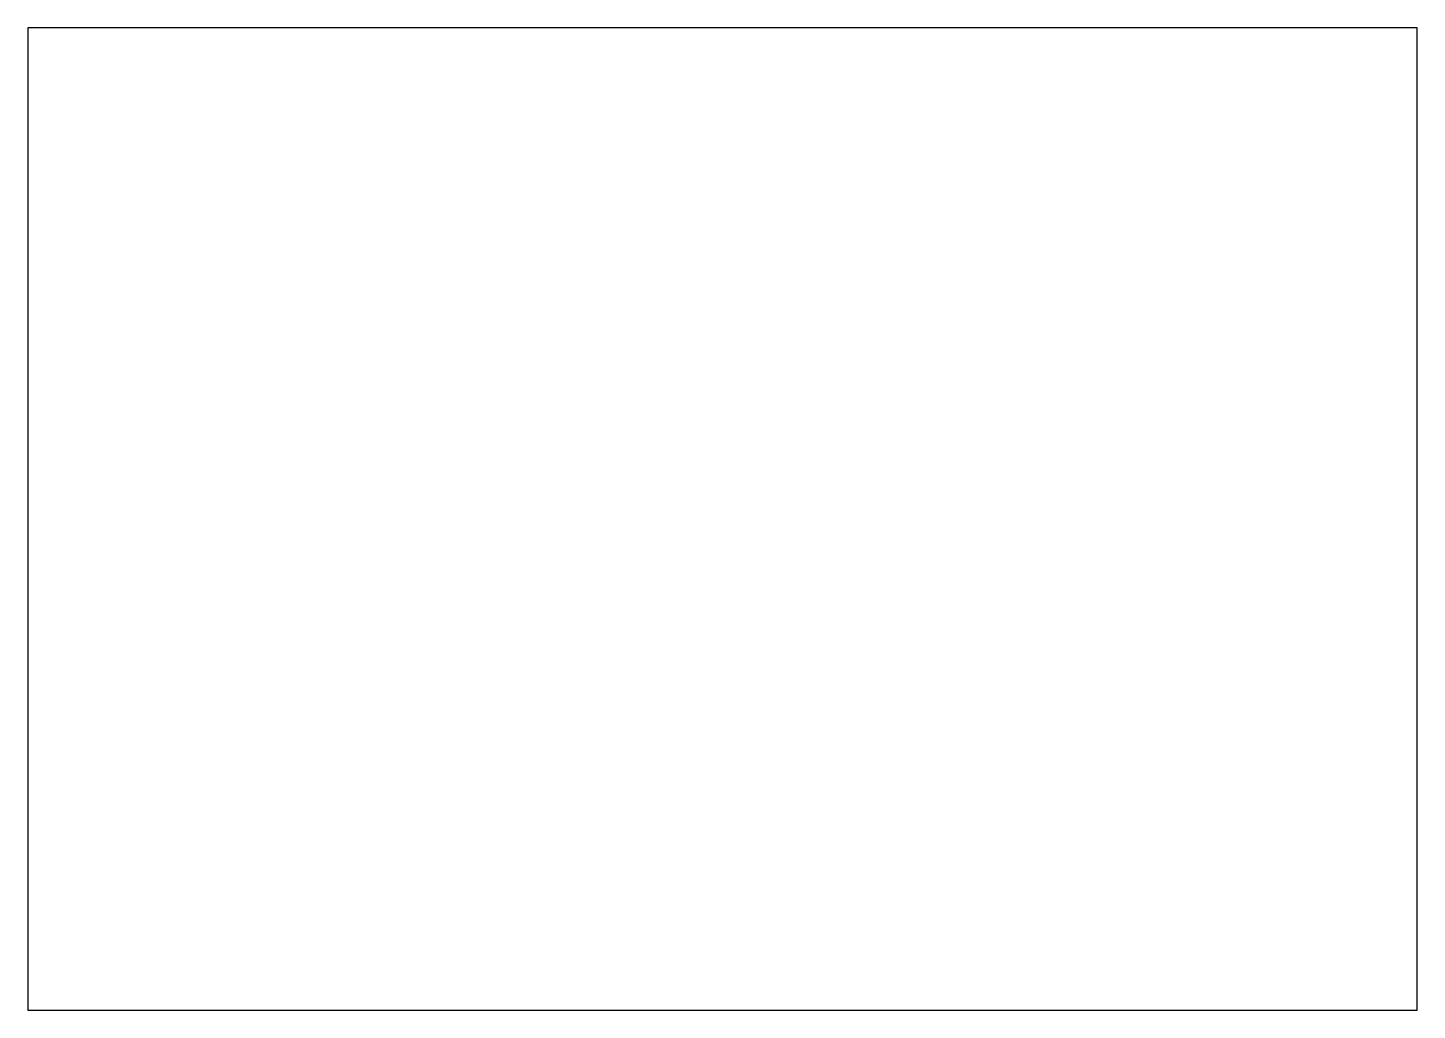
# Paper-space layout 'Layout1' of a CAD drawing. Header units: millimetres. Extents: x 0 to 297, y 0 to 210.
import ezdxf

# ---------------------------------------------------------------- set-up
doc = ezdxf.new("R2010")
doc.units = ezdxf.units.MM
doc.header["$LTSCALE"] = 10
doc.layers.add('VPORTS', color=8, linetype='CONTINUOUS')

psp = doc.layouts.get("Layout1")

# ---------------------------------------------------------------- linework, layer by layer
at = {"layer": 'VPORTS'}
psp.add_lwpolyline([(0, 0), (297, 0), (297, 210), (0, 210)], close=True, dxfattribs=at)

doc.saveas('drawing.dxf')
